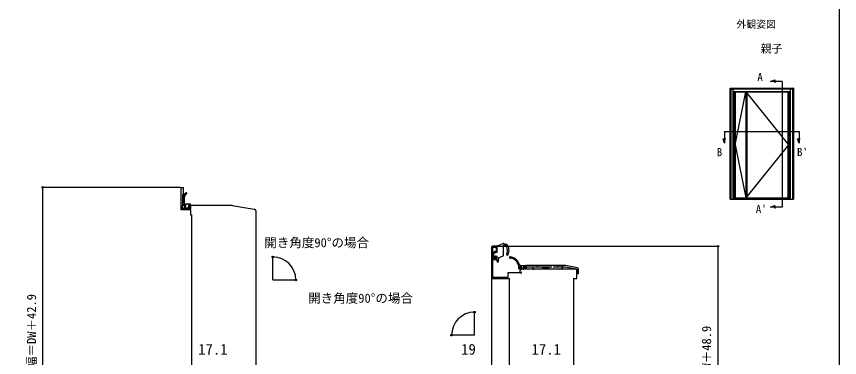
# Model space of a CAD drawing. Units: millimetres, scale not verified. Extents: x -700 to 700, y -1043 to 1038.
# Drawn here: x -195 to 700, y -393 to -22 of the extents above; entities that cross this region are included whole.
import ezdxf
from ezdxf.enums import TextEntityAlignment as Align

# ---------------------------------------------------------------- set-up
doc = ezdxf.new("R2010")
doc.units = ezdxf.units.MM
doc.header["$LTSCALE"] = 6
for name, color, linetype in [('0-1_USER1', 3, 'Continuous'), ('0-3_YKK_11E', 7, 'Continuous'), ('0-4_YKK_12', 2, 'Continuous'), ('0-5_YKK_13', 4, 'Continuous'), ('0-6_YKK_A1', 4, 'Continuous'), ('0-7_YKK_D', 6, 'Continuous'), ('0-8_YKK_ZWAK', 7, 'Continuous')]:
    doc.layers.add(name, color=color, linetype=linetype)
doc.styles.add('ＭＳ ゴシック', font='')
doc.styles.get('ＭＳ ゴシック').set_extended_font_data('MS Gothic')

msp = doc.modelspace()

# ---------------------------------------------------------------- linework, layer by layer
at = {"layer": '0-3_YKK_11E'}
for p, q in [((65.6, -233.538), (65.6, -233.94)), ((321.9, -273.04), (321.9, -306.04))]:
    msp.add_line(p, q, dxfattribs=at)
for points in [[(-3.9, -237.74), (-4.2, -238.04), (-4.9, -238.04), (-4.9, -232.34), (-15.4, -232.34), (-15.4, -208.04), (-13.4, -208.04), (-13.4, -216.04), (-14.1, -216.04), (-14.1, -227.04), (-11.1, -227.04), (-11.1, -228.441), (-11.47, -228.594), (-12.224, -227.84), (-14.4, -227.84), (-14.4, -231.04), (-4.9, -231.04), (-4.9, -228.24), (-6.376, -228.24), (-6.73, -228.594), (-7.1, -228.441), (-7.1, -227.04), (-6.4, -227.04), (-6.117, -227.24), (-5.834, -227.44), (39.8, -227.44), (40.1, -227.74), (40.1, -227.64), (63.925, -231.565)], [(326.488, -284.053), (327, -284.565), (327, -285.74), (323.2, -285.74), (323.2, -273.04), (327, -273.04), (327, -277.516), (326.488, -278.028), (326.423, -278.355), (326.7, -278.54), (327.9, -278.54), (327.9, -272.04), (322.9, -272.04)], [(410.9, -306.74), (411.2, -307.04), (414.4, -307.04), (414.4, -297.04), (358.2, -297.04), (357.9, -296.74), (357.9, -294.04), (357.1, -294.04), (356.5, -294.74), (356.5, -295.24), (356.8, -295.54), (357.1, -295.84), (357.1, -297.04), (353.7, -297.04), (353.7, -295.84), (354, -295.54), (354.3, -295.24), (354.3, -294.74), (353.7, -294.04), (352.9, -294.04), (352.9, -298.44), (352.4, -298.44), (352.4, -299.94), (352.804, -300.94), (353.4, -300.94), (353.9, -300.44), (354.4, -299.94), (354.1, -299.94), (354.1, -301.14), (353.2, -301.14), (352.1, -300.74), (339.6, -300.74), (339.6, -305.74), (323.2, -305.74), (323.2, -286.54), (327.9, -286.54), (327.9, -283.54), (326.7, -283.54), (326.423, -283.726), (326.488, -284.053)], [(322.9, -307.04), (340.6, -307.04), (340.9, -306.74)]]:
    msp.add_lwpolyline(points, dxfattribs=at)
for centre, radius, start, end in [((63.6, -233.538), 2, 360, 80.64702), ((322.9, -273.04), 1, 90, 180), ((322.9, -306.04), 1, 180, 270)]:
    msp.add_arc(centre, radius, start, end, dxfattribs=at)
at = {"layer": '0-4_YKK_12'}
for p, q in [((637.482, -92.905), (624.836, -92.905)), ((637.482, -92.905), (637.482, -229.475)), ((575.084, -147.367), (655.966, -147.367)), ((575.084, -147.367), (575.084, -160.013)), ((655.966, -147.367), (655.966, -160.013)), ((637.482, -229.475), (624.836, -229.475)), ((84.091, -308.556), (84.091, -283.356)), ((84.091, -308.556), (109.291, -308.556)), ((303.324, -368.561), (303.324, -343.361)), ((303.324, -368.561), (278.124, -368.561))]:
    msp.add_line(p, q, dxfattribs=at)
for points in [[(624.836, -92.905), (629.516, -91.201), (629.516, -94.321)], [(575.084, -160.013), (573.381, -155.333), (576.501, -155.333)], [(655.966, -160.013), (654.262, -155.333), (657.382, -155.333)], [(624.836, -229.475), (629.516, -227.772), (629.516, -230.892)]]:
    msp.add_lwpolyline(points, dxfattribs=at)
at = {"layer": '0-5_YKK_13'}
for p, q in [((-13.4, -226.44), (-13.4, -220.54)), ((-12.2, -219.29), (-12.2, -224.84)), ((-12.2, -224.84), (-13.4, -224.84)), ((-10.7, -227.04), (-13.4, -227.04)), ((-12.3, -230.04), (-12.3, -229.54)), ((-12, -229.24), (-10.7, -229.24)), ((-12, -230.34), (-6.8, -230.34)), ((-11.2, -225.84), (-5.8, -225.84)), ((-10.7, -227.04), (-10.7, -229.24)), ((-5.8, -227.04), (-7.5, -227.04)), ((-7.5, -227.04), (-7.5, -228.94)), ((-7.2, -229.24), (-6.3, -229.24)), ((-6.088, -229.753), (-6.588, -230.253)), ((-5.5, -226.74), (-5.5, -226.14)), ((-3.9, -483.963), (-3.9, -237.74)), ((66.1, -233.94), (65.6, -233.94)), ((66.1, -483.963), (66.1, -233.94)), ((327.9, -278.94), (327.9, -272.238)), ((334.843, -269.065), (328.082, -271.963)), ((334.9, -281.424), (334.9, -270.94)), ((335.014, -269.045), (338.128, -269.594)), ((336.05, -270.852), (336.67, -270.962)), ((336.05, -270.852), (336.67, -270.962)), ((337.759, -271.739), (338.247, -272.62)), ((324.2, -283.44), (324.2, -278.64)), ((325.188, -277.528), (324.288, -278.428)), ((325.188, -284.553), (324.288, -283.653)), ((325.7, -278.54), (325.7, -277.74)), ((325.7, -284.34), (325.7, -283.54)), ((327.9, -278.94), (326.1, -278.94)), ((327.9, -283.14), (326.1, -283.14)), ((327.9, -288.54), (327.9, -283.14)), ((329.4, -284.44), (329.098, -288.584)), ((329.4, -284.44), (334.294, -282.343)), ((351.363, -292.496), (350.108, -290.21)), ((352.6, -292.34), (351.168, -289.646)), ((351.4, -296.34), (351.4, -292.641)), ((353.1, -292.84), (351.4, -293.64)), ((352.4, -294.34), (352.4, -296.34)), ((353.75, -294.04), (352.7, -294.04)), ((353.1, -292.84), (359.1, -292.84)), ((353.75, -294.04), (354.5, -294.94)), ((354.5, -294.94), (354.5, -295.74)), ((357.05, -294.04), (356.3, -294.94)), ((356.3, -294.94), (356.3, -295.74)), ((358.1, -294.04), (357.05, -294.04)), ((358.4, -296.34), (358.4, -294.34)), ((359.4, -293.14), (359.4, -296.34)), ((359.9, -294.54), (359.9, -293.04)), ((387.3, -294.54), (359.9, -294.54)), ((366.9, -296.04), (366.9, -294.54)), ((371.9, -294.54), (371.9, -293.04)), ((375.9, -294.54), (375.9, -294.34)), ((375.9, -294.34), (377.3, -294.34)), ((377.3, -294.54), (377.3, -294.34)), ((377.3, -294.84), (377.3, -294.54)), ((377.3, -295.54), (377.3, -294.84)), ((384.5, -294.34), (385.9, -294.34)), ((384.5, -294.54), (384.5, -294.34)), ((384.5, -294.84), (384.5, -294.54)), ((384.5, -295.54), (384.5, -294.84)), ((385.9, -294.54), (385.9, -294.34)), ((395.9, -294.54), (388.95, -294.54)), ((393.9, -294.54), (393.9, -293.04)), ((401.9, -294.54), (395.9, -294.54)), ((398.9, -296.04), (398.9, -293.04)), ((414.9, -297.04), (401.9, -294.54)), ((352.1, -296.64), (351.7, -296.64)), ((353.988, -296.253), (354.488, -296.753)), ((354.5, -295.74), (354.2, -295.74)), ((356.4, -296.84), (354.7, -296.84)), ((356.6, -295.74), (356.3, -295.74)), ((356.9, -296.04), (356.9, -296.34)), ((359.1, -296.64), (358.7, -296.64)), ((397.9, -297.04), (367.9, -297.04)), ((377.3, -295.54), (384.5, -295.54)), ((414.9, -302.04), (414.9, -297.04)), ((416.4, -302.04), (414.9, -302.04)), ((416.4, -302.04), (416.4, -297.04)), ((340.9, -306.74), (340.9, -439.229)), ((410.9, -306.74), (410.9, -442.093))]:
    msp.add_line(p, q, dxfattribs=at)
msp.add_lwpolyline([(415.183, -295.567), (402.043, -293.04), (359.9, -293.04)], dxfattribs=at)
for centre, radius, start, end in [((-6.4, -219.947), 7, 126.78511, 179.9465), ((-10, -214.44), 0.6, 300.0005, 170.4391), ((-13.4, -220.24), 0.3, 89.99942, 270), ((-7.2, -219.29), 5, 120.0005, 180), ((-13.4, -226.74), 0.3, 90, 270), ((-12, -229.54), 0.3, 90, 180), ((-12, -230.04), 0.3, 180, 270), ((-11.2, -224.84), 1, 180, 270), ((-7.5, -229.24), 0.3, 90, 0), ((-6.8, -230.04), 0.3, 270, 315), ((-6.3, -229.54), 0.3, 315, 90), ((-5.8, -226.14), 0.3, 0, 90), ((-5.8, -226.74), 0.3, 270, 0), ((328.2, -272.238), 0.3, 113.19859, 180), ((334.962, -269.34), 0.3, 80, 113.19859), ((335.4, -270.94), 0.5, 28.64194, 180), ((336.102, -270.557), 0.3, 208.64194, 260), ((336.722, -270.666), 0.3, 260, 327.97569), ((336.722, -270.666), 0.3, 260, 327.97569), ((337.4, -271.09), 0.5, 12.02432, 147.97569), ((337.4, -271.09), 0.5, 320.99224, 147.97569), ((338.022, -271.594), 0.3, 140.99224, 208.96793), ((330.505, -276.632), 10.375, 333.44397, 42.71443), ((330.897, -276.688), 8.4, 337.99987, 28.96793), ((324.5, -278.64), 0.3, 135, 180), ((324.5, -283.44), 0.3, 180, 225), ((325.4, -277.74), 0.3, 0, 135), ((325.4, -284.34), 0.3, 225, 0), ((325.7, -278.94), 0.4, 90, 0), ((325.7, -283.14), 0.4, 0, 270), ((333.9, -281.424), 1, 293.19859, 0), ((338.897, -280.812), 1, 102.18749, 332.72629), ((342.151, -284.192), 0.8, 81.89366, 305.63011), ((340.572, -295.28), 12, 28, 81.89366), ((342.909, -285.249), 0.5, 76.88785, 125.63011), ((340.572, -295.28), 10.8, 28, 76.88785), ((328.5, -288.54), 0.6, 180, 355.83713), ((352.7, -294.34), 0.3, 90, 180), ((353.1, -292.34), 0.5, 180, 270), ((358.1, -294.34), 0.3, 0, 90), ((359.1, -293.14), 0.3, 0, 90), ((351.7, -296.34), 0.3, 180, 270), ((352.1, -296.34), 0.3, 270, 0), ((354.2, -296.04), 0.3, 90, 225), ((354.7, -296.54), 0.3, 225, 270), ((356.4, -296.34), 0.5, 270, 0), ((356.6, -296.04), 0.3, 0, 90), ((358.7, -296.34), 0.3, 180, 270), ((359.1, -296.34), 0.3, 270, 0), ((367.9, -296.04), 1, 180, 270), ((397.9, -296.04), 1, 270, 0), ((414.9, -297.04), 1.5, 0, 79.11447)]:
    msp.add_arc(centre, radius, start, end, dxfattribs=at)
at = {"layer": '0-6_YKK_A1'}
for p, q in [((581.05, -220.848), (581.05, -100.398)), ((581.05, -101.298), (584.55, -101.298)), ((581.3, -100.148), (649.75, -100.148)), ((582.05, -101.148), (649, -101.148)), ((582.05, -220.848), (582.05, -101.148)), ((584.55, -220.848), (584.55, -101.148)), ((584.55, -103.748), (646.5, -103.748)), ((585.9, -101.148), (585.9, -100.148)), ((585.9, -220.848), (585.9, -103.748)), ((585.9, -104.548), (586.55, -104.548)), ((586.55, -161.798), (598.05, -104.123)), ((598.05, -104.123), (598.05, -219.473)), ((599, -104.123), (599, -219.473)), ((599.265, -104.123), (599.265, -219.473)), ((599.4, -104.123), (599.4, -219.473)), ((620.425, -104.173), (623.125, -104.173)), ((643.8, -104.123), (643.8, -219.473)), ((644.5, -104.123), (644.5, -219.473)), ((644.5, -104.548), (645.15, -104.548)), ((645.15, -101.148), (645.15, -100.148)), ((645.15, -103.748), (645.15, -220.848)), ((646.5, -101.148), (646.5, -220.848)), ((650, -101.298), (646.5, -101.298)), ((649, -101.148), (649, -220.848)), ((650, -100.398), (650, -220.848)), ((586.55, -161.798), (598.05, -219.473)), ((581.05, -220.848), (650, -220.848)), ((585.9, -218.998), (586.55, -218.998)), ((585.9, -219.898), (645.15, -219.898)), ((598.05, -219.473), (644.5, -219.473)), ((620.425, -219.423), (623.125, -219.423)), ((644.5, -218.998), (645.15, -218.998))]:
    msp.add_line(p, q, dxfattribs=at)
for points in [[(586.55, -104.123), (586.55, -219.473), (598.05, -219.473)], [(586.55, -104.123), (598.05, -104.123), (644.5, -104.123)], [(598.05, -104.123), (644.5, -161.798), (598.05, -219.473)]]:
    msp.add_lwpolyline(points, dxfattribs=at)
for centre, start, end in [((581.3, -100.398), 90, 180), ((649.75, -100.398), 0, 90)]:
    msp.add_arc(centre, 0.25, start, end, dxfattribs=at)
at = {"layer": '0-7_YKK_D'}
for p, q in [((-16.4, -208.04), (-166.906, -208.04)), ((-165.906, -510.944), (-165.906, -208.04)), ((328.9, -272.04), (568.935, -272.04)), ((567.935, -510.944), (567.935, -272.04)), ((321.9, -307.04), (321.9, -426.74)), ((321.9, -307.04), (321.9, -426.74))]:
    msp.add_line(p, q, dxfattribs=at)
for centre in [(-165.906, -208.04), (567.935, -272.04), (84.091, -283.567), (109.08, -308.556), (303.324, -343.571), (278.334, -368.561)]:
    msp.add_circle(centre, 0.85, dxfattribs=at)
for centre, start, end in [((84.091, -308.556), 0, 90), ((303.324, -368.561), 90, 180)]:
    msp.add_arc(centre, 24.99, start, end, dxfattribs=at)
at = {"layer": '0-8_YKK_ZWAK'}
msp.add_lwpolyline([(-700, -1043.2), (700, -1043.2), (700, 996.8)], dxfattribs=at)

# ---------------------------------------------------------------- texts
at = {"layer": '0-1_USER1', "style": 'ＭＳ ゴシック'}
for s, height, p in [('外観姿図', 7.845, (588, -37.148)), ('A', 8.798, (610.637, -95.201)), ('B', 8.798, (566.534, -176.786)), ("B'", 8.798, (653.742, -176.641)), ("A'", 8.798, (608.959, -238.676))]:
    msp.add_text(s, height=height, dxfattribs=at).set_placement(p, align=Align.BOTTOM_LEFT)
at = {"layer": '0-1_USER1', "color": 7, "style": 'ＭＳ ゴシック'}
msp.add_text('親子', height=8.798, dxfattribs=at).set_placement((614.114, -64.398), align=Align.BOTTOM_LEFT)
at = {"layer": '0-7_YKK_D', "style": 'ＭＳ ゴシック'}
for s, height, p in [('開き角度90°の場合', 9.971, (74.861, -276.038)), ('開き角度90°の場合', 9.971, (122.565, -336.328)), ('17.1', 11.73, (3.015, -393.24)), ('19', 11.73, (288.79, -393.24)), ('17.1', 11.73, (365.285, -393.24))]:
    msp.add_text(s, height=height, dxfattribs=at).set_placement(p, align=Align.BOTTOM_LEFT)
for s, p in [('ドア出幅＝DW＋42.9', (-170.183, -446.154)), ('子扉出幅＝DSW＋48.9', (563.426, -487.426))]:
    msp.add_text(s, height=9.971, rotation=90, dxfattribs=at).set_placement(p, align=Align.BOTTOM_LEFT)

doc.saveas('drawing.dxf')
